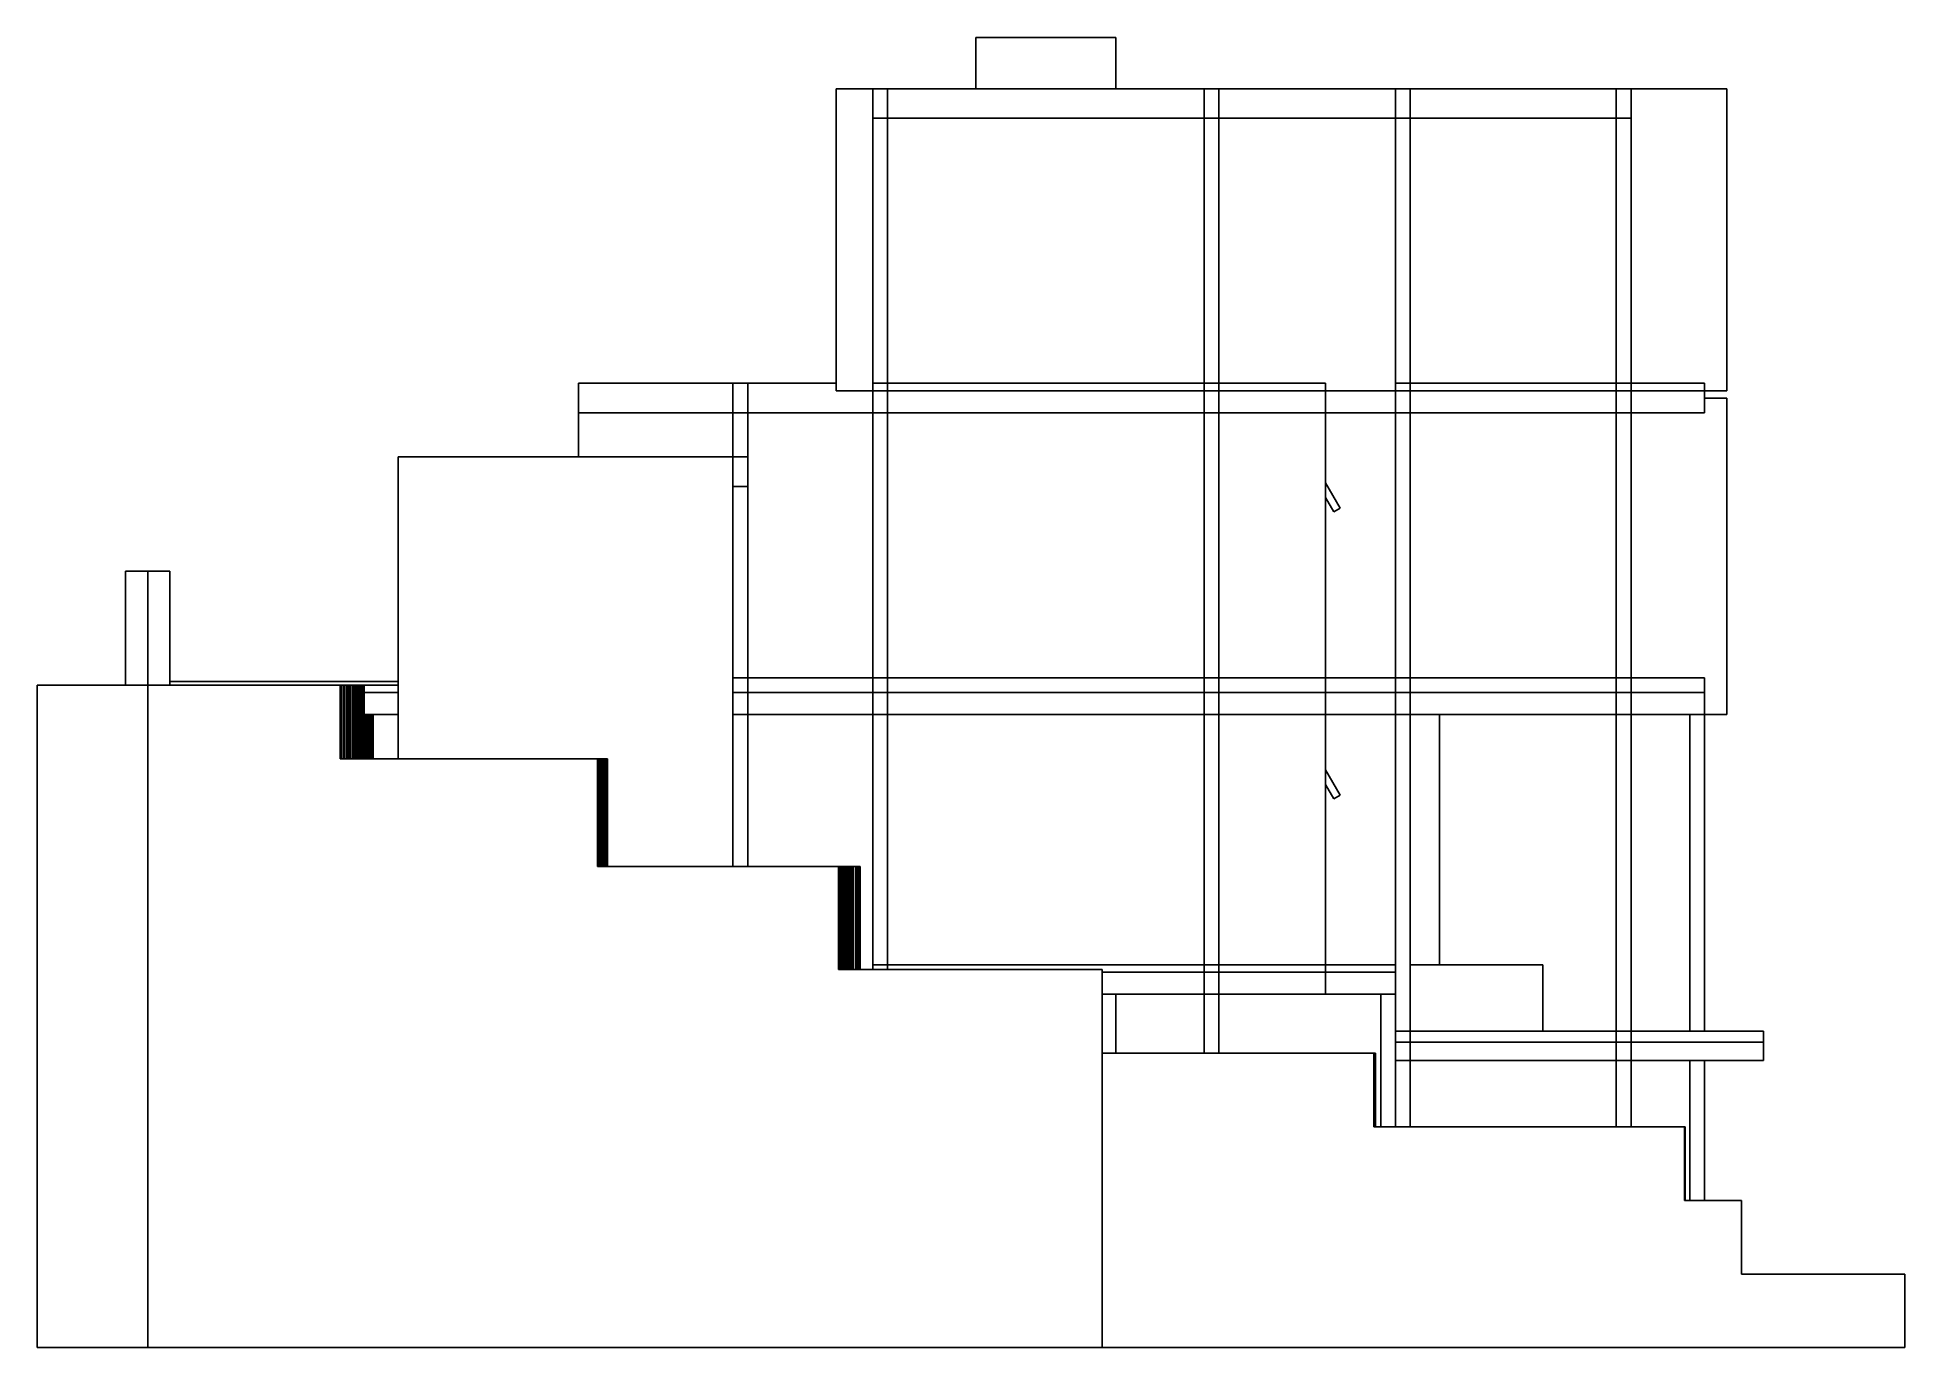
# Model space of a CAD drawing. Extents: x -13.4 to 11.9, y -8.6 to 9.2.
import ezdxf

# ---------------------------------------------------------------- set-up
doc = ezdxf.new("R2010")
doc.units = 0
doc.layers.get('0').update_dxf_attribs({"linetype": 'CONTINUOUS'})

msp = doc.modelspace()

# ---------------------------------------------------------------- linework, layer by layer
for p, q in [((-0.681, 8.488), (-0.681, 9.188)), ((1.219, 9.188), (-0.681, 9.188)), ((1.219, 8.488), (1.219, 9.188)), ((-2.081, 8.488), (-2.581, 8.488)), ((-2.581, 4.488), (-2.581, 8.488)), ((-2.081, 8.488), (-2.081, 8.088)), ((-1.881, 8.488), (-2.081, 8.488)), ((-0.681, 8.488), (-1.881, 8.488)), ((-1.881, 8.088), (-1.881, 8.488)), ((1.219, 8.488), (-0.681, 8.488)), ((2.419, 8.488), (1.219, 8.488)), ((2.619, 8.488), (2.419, 8.488)), ((2.419, 8.088), (2.419, 8.488)), ((2.619, 8.088), (2.619, 8.488)), ((5.019, 8.488), (2.619, 8.488)), ((5.219, 8.488), (5.019, 8.488)), ((5.019, 8.088), (5.019, 8.488)), ((8.019, 8.488), (5.219, 8.488)), ((5.219, 8.088), (5.219, 8.488)), ((8.219, 8.488), (8.019, 8.488)), ((8.019, 8.088), (8.019, 8.488)), ((8.219, 8.488), (8.219, 8.088)), ((8.219, 8.488), (9.519, 8.488)), ((9.519, 4.388), (9.519, 8.488)), ((-1.881, 8.088), (-2.081, 8.088)), ((-2.081, 4.488), (-2.081, 8.088)), ((2.419, 8.088), (-1.881, 8.088)), ((-1.881, 4.488), (-1.881, 8.088)), ((2.619, 8.088), (2.419, 8.088)), ((2.419, 4.488), (2.419, 8.088)), ((5.019, 8.088), (2.619, 8.088)), ((2.619, 4.488), (2.619, 8.088)), ((5.219, 8.088), (5.019, 8.088)), ((5.019, 4.488), (5.019, 8.088)), ((8.019, 8.088), (5.219, 8.088)), ((5.219, 4.488), (5.219, 8.088)), ((8.219, 8.088), (8.019, 8.088)), ((8.019, 4.488), (8.019, 8.088)), ((8.219, 4.488), (8.219, 8.088)), ((-6.081, 4.488), (-6.081, 4.088)), ((-6.081, 4.488), (-3.981, 4.488)), ((-3.981, 4.488), (-3.981, 4.088)), ((-3.781, 4.488), (-3.981, 4.488)), ((-2.581, 4.488), (-3.781, 4.488)), ((-3.781, 4.088), (-3.781, 4.488)), ((-2.581, 4.488), (-2.581, 4.388)), ((-2.081, 4.388), (-2.581, 4.388)), ((-2.081, 4.488), (-2.081, 4.388)), ((-2.081, 4.488), (-1.881, 4.488)), ((-2.081, 4.388), (-2.081, 4.088)), ((-1.881, 4.388), (-2.081, 4.388)), ((-1.881, 4.488), (2.419, 4.488)), ((-1.881, 4.388), (-1.881, 4.488)), ((2.419, 4.388), (-1.881, 4.388)), ((-1.881, 4.088), (-1.881, 4.388)), ((2.419, 4.488), (2.619, 4.488)), ((2.419, 4.388), (2.419, 4.488)), ((2.619, 4.388), (2.419, 4.388)), ((2.419, 4.088), (2.419, 4.388)), ((2.619, 4.488), (4.069, 4.488)), ((2.619, 4.388), (2.619, 4.488)), ((4.069, 4.388), (2.619, 4.388)), ((2.619, 4.088), (2.619, 4.388)), ((4.069, 4.488), (4.069, 4.388)), ((4.069, 4.388), (4.069, 4.088)), ((5.019, 4.388), (4.069, 4.388)), ((5.019, 4.488), (5.019, 4.388)), ((5.219, 4.488), (5.019, 4.488)), ((5.019, 4.388), (5.019, 4.088)), ((5.219, 4.388), (5.019, 4.388)), ((8.019, 4.488), (5.219, 4.488)), ((5.219, 4.388), (5.219, 4.488)), ((8.019, 4.388), (5.219, 4.388)), ((5.219, 4.088), (5.219, 4.388)), ((8.219, 4.488), (8.019, 4.488)), ((8.019, 4.388), (8.019, 4.488)), ((8.219, 4.388), (8.019, 4.388)), ((8.019, 4.088), (8.019, 4.388)), ((9.219, 4.488), (8.219, 4.488)), ((8.219, 4.388), (8.219, 4.488)), ((9.219, 4.388), (8.219, 4.388)), ((8.219, 4.088), (8.219, 4.388)), ((9.219, 4.488), (9.219, 4.388)), ((9.219, 4.288), (9.219, 4.388)), ((9.219, 4.388), (9.519, 4.388)), ((-3.981, 4.088), (-6.081, 4.088)), ((-6.081, 4.088), (-6.081, 3.488)), ((-3.981, 4.088), (-3.781, 4.088)), ((-3.981, 4.088), (-3.981, 3.488)), ((-3.781, 4.088), (-2.081, 4.088)), ((-3.781, 3.488), (-3.781, 4.088)), ((-2.081, 0.488), (-2.081, 4.088)), ((-2.081, 4.088), (-1.881, 4.088)), ((-1.881, 4.088), (2.419, 4.088)), ((-1.881, 0.488), (-1.881, 4.088)), ((2.419, 4.088), (2.619, 4.088)), ((2.419, 0.488), (2.419, 4.088)), ((2.619, 4.088), (4.069, 4.088)), ((2.619, 0.488), (2.619, 4.088)), ((4.069, 4.088), (5.019, 4.088)), ((4.069, 4.088), (4.069, 3.138)), ((5.219, 4.088), (5.019, 4.088)), ((5.019, 0.488), (5.019, 4.088)), ((8.019, 4.088), (5.219, 4.088)), ((5.219, 0.488), (5.219, 4.088)), ((8.219, 4.088), (8.019, 4.088)), ((8.019, 0.488), (8.019, 4.088)), ((9.219, 4.088), (8.219, 4.088)), ((8.219, 0.488), (8.219, 4.088)), ((9.219, 4.288), (9.519, 4.288)), ((9.219, 4.288), (9.219, 4.088)), ((9.519, 4.288), (9.519, -0.012)), ((-8.531, 3.488), (-6.081, 3.488)), ((-8.531, 0.438), (-8.531, 3.488)), ((-6.081, 3.488), (-3.981, 3.488)), ((-3.981, 3.488), (-3.781, 3.488)), ((-3.981, 3.088), (-3.981, 3.488)), ((-3.781, 3.488), (-3.781, 3.088)), ((-3.981, 3.088), (-3.781, 3.088)), ((-3.981, 0.488), (-3.981, 3.088)), ((-3.781, 0.488), (-3.781, 3.088)), ((4.069, 2.938), (4.069, 3.138)), ((4.069, 3.138), (4.269, 2.792)), ((4.069, 2.938), (4.183, 2.742)), ((4.069, 2.938), (4.069, 0.488)), ((4.269, 2.792), (4.183, 2.742)), ((-12.231, 1.938), (-11.931, 1.938)), ((-12.231, 1.938), (-12.231, 0.388)), ((-11.931, 1.938), (-11.931, 0.388)), ((-11.931, 1.938), (-11.631, 1.938)), ((-11.631, 0.438), (-11.631, 1.938)), ((-12.231, 0.388), (-13.431, 0.388)), ((-13.431, 0.388), (-13.431, -8.612)), ((-11.931, 0.388), (-12.231, 0.388)), ((-11.931, 0.388), (-11.931, -8.612)), ((-11.631, 0.388), (-11.931, 0.388)), ((-8.531, 0.438), (-11.631, 0.438)), ((-11.631, 0.438), (-11.631, 0.388)), ((-9.316, 0.388), (-11.631, 0.388)), ((-9.316, -0.612), (-9.316, 0.388)), ((-9.316, 0.388), (-9.304, 0.388)), ((-9.304, 0.388), (-9.278, 0.388)), ((-9.304, -0.612), (-9.304, 0.388)), ((-9.278, -0.612), (-9.278, 0.388)), ((-9.278, 0.388), (-9.253, 0.388)), ((-9.253, -0.612), (-9.253, 0.388)), ((-9.253, 0.388), (-9.228, 0.388)), ((-9.228, -0.612), (-9.228, 0.388)), ((-9.228, 0.388), (-9.203, 0.388)), ((-9.203, -0.612), (-9.203, 0.388)), ((-9.203, 0.388), (-9.179, 0.388)), ((-9.179, 0.388), (-9.155, 0.388)), ((-9.179, -0.612), (-9.179, 0.388)), ((-9.155, -0.612), (-9.155, 0.388)), ((-9.155, 0.388), (-9.132, 0.388)), ((-9.132, -0.612), (-9.132, 0.388)), ((-9.132, 0.388), (-9.111, 0.388)), ((-9.111, -0.612), (-9.111, 0.388)), ((-9.111, 0.388), (-9.092, 0.388)), ((-9.092, 0.388), (-9.076, 0.388)), ((-9.092, -0.612), (-9.092, 0.388)), ((-9.076, -0.612), (-9.076, 0.388)), ((-9.076, 0.388), (-9.065, 0.388)), ((-9.065, -0.612), (-9.065, 0.388)), ((-9.065, 0.388), (-9.058, 0.388)), ((-9.058, 0.388), (-9.056, 0.388)), ((-9.058, -0.612), (-9.058, 0.388)), ((-9.056, 0.388), (-9.042, 0.388)), ((-9.056, -0.612), (-9.056, 0.388)), ((-9.042, 0.388), (-9.031, 0.388)), ((-9.042, -0.612), (-9.042, 0.388)), ((-9.031, 0.388), (-9.022, 0.388)), ((-9.031, -0.612), (-9.031, 0.388)), ((-9.022, 0.388), (-9.015, 0.388)), ((-9.022, -0.612), (-9.022, 0.388)), ((-9.015, 0.388), (-9.008, 0.388)), ((-9.015, -0.612), (-9.015, 0.388)), ((-9.008, 0.388), (-9.001, 0.388)), ((-9.008, -0.612), (-9.008, 0.388)), ((-9.001, 0.388), (-8.992, 0.388)), ((-9.001, -0.612), (-9.001, 0.388)), ((-8.992, 0.388), (-8.989, 0.388)), ((-8.992, -0.612), (-8.992, 0.388)), ((-8.989, 0.388), (-8.989, 0.288)), ((-8.531, 0.388), (-8.989, 0.388)), ((-8.989, 0.288), (-8.982, 0.288)), ((-8.531, 0.288), (-8.982, 0.288)), ((-8.531, 0.438), (-8.531, 0.388)), ((-8.531, 0.388), (-8.531, 0.288)), ((-8.531, 0.288), (-8.531, -0.012)), ((-3.981, 0.488), (-3.781, 0.488)), ((-3.981, 0.288), (-3.981, 0.488)), ((-3.781, 0.288), (-3.981, 0.288)), ((-3.981, -0.012), (-3.981, 0.288)), ((-3.781, 0.488), (-2.081, 0.488)), ((-3.781, 0.288), (-3.781, 0.488)), ((-2.081, 0.288), (-3.781, 0.288)), ((-3.781, -0.012), (-3.781, 0.288)), ((-2.081, 0.488), (-2.081, 0.288)), ((-2.081, 0.488), (-1.881, 0.488)), ((-2.081, 0.288), (-2.081, -0.012)), ((-2.081, 0.288), (-1.881, 0.288)), ((-1.881, 0.488), (2.419, 0.488)), ((-1.881, 0.288), (-1.881, 0.488)), ((-1.881, 0.288), (2.419, 0.288)), ((-1.881, -0.012), (-1.881, 0.288)), ((2.419, 0.488), (2.619, 0.488)), ((2.419, 0.288), (2.419, 0.488)), ((2.419, 0.288), (2.619, 0.288)), ((2.419, -0.012), (2.419, 0.288)), ((2.619, 0.488), (4.069, 0.488)), ((2.619, 0.288), (2.619, 0.488)), ((2.619, 0.288), (4.069, 0.288)), ((2.619, -0.012), (2.619, 0.288)), ((4.069, 0.488), (5.019, 0.488)), ((4.069, 0.488), (4.069, 0.288)), ((4.069, 0.288), (5.019, 0.288)), ((4.069, 0.288), (4.069, -0.012)), ((5.019, 0.488), (5.019, 0.288)), ((5.019, 0.488), (5.219, 0.488)), ((5.019, 0.288), (5.019, -0.012)), ((5.219, 0.288), (5.019, 0.288)), ((5.219, 0.488), (8.019, 0.488)), ((5.219, 0.288), (5.219, 0.488)), ((8.019, 0.288), (5.219, 0.288)), ((5.219, -0.012), (5.219, 0.288)), ((8.019, 0.488), (8.219, 0.488)), ((8.019, 0.288), (8.019, 0.488)), ((8.219, 0.288), (8.019, 0.288)), ((8.019, -0.012), (8.019, 0.288)), ((8.219, 0.488), (9.219, 0.488)), ((8.219, 0.288), (8.219, 0.488)), ((9.219, 0.288), (8.219, 0.288)), ((8.219, -0.012), (8.219, 0.288)), ((9.219, 0.488), (9.219, 0.288)), ((9.219, 0.288), (9.219, -0.012)), ((-8.98, -0.012), (-8.982, -0.012)), ((-8.98, -0.612), (-8.98, -0.012)), ((-8.966, -0.012), (-8.98, -0.012)), ((-8.966, -0.612), (-8.966, -0.012)), ((-8.95, -0.012), (-8.966, -0.012)), ((-8.95, -0.612), (-8.95, -0.012)), ((-8.933, -0.012), (-8.95, -0.012)), ((-8.933, -0.612), (-8.933, -0.012)), ((-8.917, -0.012), (-8.933, -0.012)), ((-8.917, -0.612), (-8.917, -0.012)), ((-8.902, -0.012), (-8.917, -0.012)), ((-8.902, -0.612), (-8.902, -0.012)), ((-8.888, -0.012), (-8.902, -0.012)), ((-8.888, -0.612), (-8.888, -0.012)), ((-8.878, -0.012), (-8.888, -0.012)), ((-8.878, -0.612), (-8.878, -0.012)), ((-8.871, -0.012), (-8.878, -0.012)), ((-8.871, -0.612), (-8.871, -0.012)), ((-8.868, -0.012), (-8.871, -0.012)), ((-8.868, -0.012), (-8.531, -0.012)), ((-8.868, -0.612), (-8.868, -0.012)), ((-8.531, -0.012), (-8.531, -0.612)), ((-3.981, -0.012), (-3.781, -0.012)), ((-3.981, -2.074), (-3.981, -0.012)), ((-3.781, -0.012), (-2.081, -0.012)), ((-3.781, -2.074), (-3.781, -0.012)), ((-2.081, -3.412), (-2.081, -0.012)), ((-2.081, -0.012), (-1.881, -0.012)), ((-1.881, -3.412), (-1.881, -0.012)), ((-1.881, -0.012), (2.419, -0.012)), ((2.419, -0.012), (2.619, -0.012)), ((2.419, -3.412), (2.419, -0.012)), ((2.619, -0.012), (4.069, -0.012)), ((2.619, -3.412), (2.619, -0.012)), ((4.069, -0.012), (5.019, -0.012)), ((4.069, -0.012), (4.069, -0.762)), ((5.219, -0.012), (5.019, -0.012)), ((5.019, -3.412), (5.019, -0.012)), ((5.619, -0.012), (5.219, -0.012)), ((5.219, -3.412), (5.219, -0.012)), ((5.619, -0.012), (8.019, -0.012)), ((5.619, -0.012), (5.619, -3.412)), ((8.219, -0.012), (8.019, -0.012)), ((8.019, -4.312), (8.019, -0.012)), ((8.219, -0.012), (9.019, -0.012)), ((8.219, -4.312), (8.219, -0.012)), ((9.019, -4.312), (9.019, -0.012)), ((9.219, -0.012), (9.019, -0.012)), ((9.219, -4.312), (9.219, -0.012)), ((9.219, -0.012), (9.519, -0.012)), ((-9.304, -0.612), (-9.316, -0.612)), ((-9.278, -0.612), (-9.304, -0.612)), ((-9.253, -0.612), (-9.278, -0.612)), ((-9.228, -0.612), (-9.253, -0.612)), ((-9.203, -0.612), (-9.228, -0.612)), ((-9.179, -0.612), (-9.203, -0.612)), ((-9.155, -0.612), (-9.179, -0.612)), ((-9.132, -0.612), (-9.155, -0.612)), ((-9.111, -0.612), (-9.132, -0.612)), ((-9.092, -0.612), (-9.111, -0.612)), ((-9.076, -0.612), (-9.092, -0.612)), ((-9.065, -0.612), (-9.076, -0.612)), ((-9.058, -0.612), (-9.065, -0.612)), ((-9.056, -0.612), (-9.058, -0.612)), ((-9.042, -0.612), (-9.056, -0.612)), ((-9.031, -0.612), (-9.042, -0.612)), ((-9.022, -0.612), (-9.031, -0.612)), ((-9.015, -0.612), (-9.022, -0.612)), ((-9.008, -0.612), (-9.015, -0.612)), ((-9.001, -0.612), (-9.008, -0.612)), ((-8.992, -0.612), (-9.001, -0.612)), ((-8.98, -0.612), (-8.992, -0.612)), ((-8.966, -0.612), (-8.98, -0.612)), ((-8.95, -0.612), (-8.966, -0.612)), ((-8.933, -0.612), (-8.95, -0.612)), ((-8.917, -0.612), (-8.933, -0.612)), ((-8.902, -0.612), (-8.917, -0.612)), ((-8.888, -0.612), (-8.902, -0.612)), ((-8.878, -0.612), (-8.888, -0.612)), ((-8.871, -0.612), (-8.878, -0.612)), ((-8.868, -0.612), (-8.871, -0.612)), ((-8.531, -0.612), (-8.868, -0.612)), ((-5.822, -0.612), (-8.531, -0.612)), ((-5.822, -2.074), (-5.822, -0.612)), ((-5.822, -0.612), (-5.817, -0.612)), ((-5.817, -0.612), (-5.8, -0.612)), ((-5.817, -2.074), (-5.817, -0.612)), ((-5.8, -0.612), (-5.783, -0.612)), ((-5.8, -2.074), (-5.8, -0.612)), ((-5.783, -0.612), (-5.766, -0.612)), ((-5.783, -2.074), (-5.783, -0.612)), ((-5.766, -0.612), (-5.751, -0.612)), ((-5.766, -2.074), (-5.766, -0.612)), ((-5.751, -0.612), (-5.736, -0.612)), ((-5.751, -2.074), (-5.751, -0.612)), ((-5.736, -0.612), (-5.723, -0.612)), ((-5.736, -2.074), (-5.736, -0.612)), ((-5.723, -0.612), (-5.711, -0.612)), ((-5.723, -2.074), (-5.723, -0.612)), ((-5.711, -0.612), (-5.701, -0.612)), ((-5.711, -2.074), (-5.711, -0.612)), ((-5.701, -0.612), (-5.692, -0.612)), ((-5.701, -2.074), (-5.701, -0.612)), ((-5.692, -0.612), (-5.685, -0.612)), ((-5.692, -2.074), (-5.692, -0.612)), ((-5.685, -0.612), (-5.684, -0.612)), ((-5.685, -2.074), (-5.685, -0.612)), ((4.069, -0.962), (4.069, -0.762)), ((4.069, -0.762), (4.269, -1.108)), ((4.069, -0.962), (4.183, -1.158)), ((4.069, -0.962), (4.069, -3.412)), ((4.269, -1.108), (4.183, -1.158)), ((-5.817, -2.074), (-5.822, -2.074)), ((-5.8, -2.074), (-5.817, -2.074)), ((-5.783, -2.074), (-5.8, -2.074)), ((-5.766, -2.074), (-5.783, -2.074)), ((-5.751, -2.074), (-5.766, -2.074)), ((-5.736, -2.074), (-5.751, -2.074)), ((-5.723, -2.074), (-5.736, -2.074)), ((-5.711, -2.074), (-5.723, -2.074)), ((-5.701, -2.074), (-5.711, -2.074)), ((-5.692, -2.074), (-5.701, -2.074)), ((-5.685, -2.074), (-5.692, -2.074)), ((-5.684, -2.074), (-5.685, -2.074)), ((-3.981, -2.074), (-5.684, -2.074)), ((-3.781, -2.074), (-3.981, -2.074)), ((-3.781, -2.074), (-2.546, -2.074)), ((-2.546, -3.476), (-2.546, -2.074)), ((-2.546, -2.074), (-2.527, -2.074)), ((-2.527, -2.074), (-2.507, -2.074)), ((-2.527, -3.476), (-2.527, -2.074)), ((-2.507, -3.476), (-2.507, -2.074)), ((-2.507, -2.074), (-2.488, -2.074)), ((-2.488, -2.074), (-2.47, -2.074)), ((-2.488, -3.476), (-2.488, -2.074)), ((-2.47, -3.476), (-2.47, -2.074)), ((-2.47, -2.074), (-2.454, -2.074)), ((-2.454, -2.074), (-2.44, -2.074)), ((-2.454, -3.476), (-2.454, -2.074)), ((-2.44, -2.074), (-2.429, -2.074)), ((-2.44, -3.476), (-2.44, -2.074)), ((-2.429, -3.476), (-2.429, -2.074)), ((-2.429, -2.074), (-2.42, -2.074)), ((-2.42, -2.074), (-2.414, -2.074)), ((-2.42, -3.476), (-2.42, -2.074)), ((-2.414, -2.074), (-2.411, -2.074)), ((-2.414, -3.476), (-2.414, -2.074)), ((-2.411, -2.074), (-2.41, -2.074)), ((-2.411, -3.476), (-2.411, -2.074)), ((-2.41, -2.074), (-2.407, -2.074)), ((-2.41, -3.476), (-2.41, -2.074)), ((-2.407, -2.074), (-2.4, -2.074)), ((-2.407, -3.476), (-2.407, -2.074)), ((-2.4, -3.476), (-2.4, -2.074)), ((-2.4, -2.074), (-2.391, -2.074)), ((-2.391, -2.074), (-2.379, -2.074)), ((-2.391, -3.476), (-2.391, -2.074)), ((-2.379, -2.074), (-2.364, -2.074)), ((-2.379, -3.476), (-2.379, -2.074)), ((-2.364, -3.476), (-2.364, -2.074)), ((-2.364, -2.074), (-2.349, -2.074)), ((-2.349, -3.476), (-2.349, -2.074)), ((-2.349, -2.074), (-2.317, -2.074)), ((-2.317, -3.476), (-2.317, -2.074)), ((-2.317, -2.074), (-2.301, -2.074)), ((-2.301, -3.476), (-2.301, -2.074)), ((-2.301, -2.074), (-2.286, -2.074)), ((-2.286, -3.476), (-2.286, -2.074)), ((-2.286, -2.074), (-2.274, -2.074)), ((-2.274, -3.476), (-2.274, -2.074)), ((-2.274, -2.074), (-2.264, -2.074)), ((-2.264, -3.476), (-2.264, -2.074)), ((-2.264, -2.074), (-2.257, -2.074)), ((-2.257, -3.476), (-2.257, -2.074)), ((-2.253, -2.074), (-2.257, -2.074)), ((-2.253, -3.476), (-2.253, -2.074)), ((-2.527, -3.476), (-2.546, -3.476)), ((-2.507, -3.476), (-2.527, -3.476)), ((-2.488, -3.476), (-2.507, -3.476)), ((-2.47, -3.476), (-2.488, -3.476)), ((-2.454, -3.476), (-2.47, -3.476)), ((-2.44, -3.476), (-2.454, -3.476)), ((-2.429, -3.476), (-2.44, -3.476)), ((-2.42, -3.476), (-2.429, -3.476)), ((-2.414, -3.476), (-2.42, -3.476)), ((-2.411, -3.476), (-2.414, -3.476)), ((-2.41, -3.476), (-2.411, -3.476)), ((-2.407, -3.476), (-2.41, -3.476)), ((-2.4, -3.476), (-2.407, -3.476)), ((-2.391, -3.476), (-2.4, -3.476)), ((-2.379, -3.476), (-2.391, -3.476)), ((-2.364, -3.476), (-2.379, -3.476)), ((-2.349, -3.476), (-2.364, -3.476)), ((-2.317, -3.476), (-2.349, -3.476)), ((-2.301, -3.476), (-2.317, -3.476)), ((-2.286, -3.476), (-2.301, -3.476)), ((-2.274, -3.476), (-2.286, -3.476)), ((-2.264, -3.476), (-2.274, -3.476)), ((-2.257, -3.476), (-2.264, -3.476)), ((-2.253, -3.476), (-2.257, -3.476)), ((-2.081, -3.476), (-2.253, -3.476)), ((-2.081, -3.412), (-2.081, -3.476)), ((-2.081, -3.412), (-1.881, -3.412)), ((-1.881, -3.476), (-2.081, -3.476)), ((-1.881, -3.476), (-1.881, -3.412)), ((-1.881, -3.412), (2.419, -3.412)), ((-1.881, -3.476), (1.037, -3.476)), ((1.037, -3.512), (1.037, -3.476)), ((1.037, -3.512), (2.419, -3.512)), ((1.037, -3.812), (1.037, -3.512)), ((2.419, -3.512), (2.419, -3.412)), ((2.419, -3.412), (2.619, -3.412)), ((2.419, -3.812), (2.419, -3.512)), ((2.419, -3.512), (2.619, -3.512)), ((2.619, -3.412), (4.069, -3.412)), ((2.619, -3.512), (2.619, -3.412)), ((2.619, -3.812), (2.619, -3.512)), ((2.619, -3.512), (4.069, -3.512)), ((4.069, -3.412), (5.019, -3.412)), ((4.069, -3.412), (4.069, -3.512)), ((5.019, -3.512), (4.069, -3.512)), ((4.069, -3.812), (4.069, -3.512)), ((5.019, -3.512), (5.019, -3.412)), ((5.019, -3.812), (5.019, -3.512)), ((5.219, -3.412), (5.619, -3.412)), ((5.219, -3.412), (5.219, -4.312)), ((5.619, -3.412), (7.019, -3.412)), ((7.019, -4.312), (7.019, -3.412)), ((1.037, -3.812), (1.219, -3.812)), ((1.037, -4.612), (1.037, -3.812)), ((1.219, -4.612), (1.219, -3.812)), ((1.219, -3.812), (2.419, -3.812)), ((2.419, -4.612), (2.419, -3.812)), ((2.419, -3.812), (2.619, -3.812)), ((2.619, -4.612), (2.619, -3.812)), ((2.619, -3.812), (4.069, -3.812)), ((4.069, -3.812), (4.819, -3.812)), ((4.819, -5.612), (4.819, -3.812)), ((4.819, -3.812), (5.019, -3.812)), ((5.019, -4.312), (5.019, -3.812)), ((5.019, -4.462), (5.019, -4.312)), ((5.219, -4.312), (5.019, -4.312)), ((5.219, -4.462), (5.219, -4.312)), ((7.019, -4.312), (5.219, -4.312)), ((8.019, -4.312), (7.019, -4.312)), ((8.219, -4.312), (8.019, -4.312)), ((8.019, -4.462), (8.019, -4.312)), ((9.019, -4.312), (8.219, -4.312)), ((8.219, -4.462), (8.219, -4.312)), ((9.219, -4.312), (9.019, -4.312)), ((9.219, -4.312), (10.019, -4.312)), ((10.019, -4.462), (10.019, -4.312)), ((5.019, -4.462), (5.019, -4.712)), ((5.019, -4.462), (5.219, -4.462)), ((5.219, -4.712), (5.219, -4.462)), ((5.219, -4.462), (8.019, -4.462)), ((8.019, -4.712), (8.019, -4.462)), ((8.019, -4.462), (8.219, -4.462)), ((8.219, -4.462), (10.019, -4.462)), ((8.219, -4.712), (8.219, -4.462)), ((10.019, -4.712), (10.019, -4.462)), ((1.037, -8.612), (1.037, -4.612)), ((1.219, -4.612), (1.037, -4.612)), ((1.219, -4.612), (2.419, -4.612)), ((2.619, -4.612), (2.419, -4.612)), ((2.619, -4.612), (4.725, -4.612)), ((4.725, -5.612), (4.725, -4.612)), ((4.725, -4.612), (4.735, -4.612)), ((4.735, -5.612), (4.735, -4.612)), ((4.735, -4.612), (4.743, -4.612)), ((4.743, -5.612), (4.743, -4.612)), ((4.743, -4.612), (4.748, -4.612)), ((4.748, -4.612), (4.748, -4.612)), ((4.748, -5.612), (4.748, -4.612)), ((4.748, -5.612), (4.748, -4.612)), ((5.019, -5.612), (5.019, -4.712)), ((5.019, -4.712), (5.219, -4.712)), ((5.219, -4.712), (8.019, -4.712)), ((5.219, -5.612), (5.219, -4.712)), ((8.019, -5.612), (8.019, -4.712)), ((8.019, -4.712), (8.219, -4.712)), ((8.219, -4.712), (9.019, -4.712)), ((8.219, -5.612), (8.219, -4.712)), ((9.019, -6.612), (9.019, -4.712)), ((9.019, -4.712), (9.219, -4.712)), ((9.219, -6.612), (9.219, -4.712)), ((9.219, -4.712), (10.019, -4.712)), ((4.735, -5.612), (4.725, -5.612)), ((4.743, -5.612), (4.735, -5.612)), ((4.748, -5.612), (4.743, -5.612)), ((4.819, -5.612), (4.748, -5.612)), ((4.748, -5.612), (4.748, -5.612)), ((5.019, -5.612), (4.819, -5.612)), ((5.219, -5.612), (5.019, -5.612)), ((5.219, -5.612), (8.019, -5.612)), ((8.219, -5.612), (8.019, -5.612)), ((8.219, -5.612), (8.944, -5.612)), ((8.944, -6.612), (8.944, -5.612)), ((8.944, -5.612), (8.949, -5.612)), ((8.949, -6.612), (8.949, -5.612)), ((8.949, -5.612), (8.954, -5.612)), ((8.954, -6.612), (8.954, -5.612)), ((8.957, -5.612), (8.954, -5.612)), ((8.957, -6.612), (8.957, -5.612)), ((8.949, -6.612), (8.944, -6.612)), ((8.954, -6.612), (8.949, -6.612)), ((8.957, -6.612), (8.954, -6.612)), ((9.019, -6.612), (8.957, -6.612)), ((9.219, -6.612), (9.019, -6.612)), ((9.219, -6.612), (9.719, -6.612)), ((9.719, -6.612), (9.719, -7.612)), ((9.719, -7.612), (11.937, -7.612)), ((11.937, -8.612), (11.937, -7.612)), ((-11.931, -8.612), (-13.431, -8.612)), ((-11.931, -8.612), (1.037, -8.612)), ((-9.304, -8.612), (-9.278, -8.612)), ((-9.278, -8.612), (-9.253, -8.612)), ((-9.264, -8.612), (-9.261, -8.612)), ((-9.261, -8.612), (-9.245, -8.612)), ((-9.253, -8.612), (-9.228, -8.612)), ((-9.245, -8.612), (-9.216, -8.612)), ((-9.228, -8.612), (-9.203, -8.612)), ((-9.216, -8.612), (-9.18, -8.612)), ((-9.203, -8.612), (-9.179, -8.612)), ((-9.18, -8.612), (-9.142, -8.612)), ((-9.179, -8.612), (-9.155, -8.612)), ((-9.155, -8.612), (-9.132, -8.612)), ((-9.142, -8.612), (-9.108, -8.612)), ((-9.132, -8.612), (-9.111, -8.612)), ((-9.111, -8.612), (-9.092, -8.612)), ((-9.108, -8.612), (-9.08, -8.612)), ((-9.092, -8.612), (-9.076, -8.612)), ((-9.08, -8.612), (-9.058, -8.612)), ((-9.076, -8.612), (-9.065, -8.612)), ((-9.065, -8.612), (-9.058, -8.612)), ((-9.058, -8.612), (-9.056, -8.612)), ((-9.058, -8.612), (-9.042, -8.612)), ((-9.042, -8.612), (-9.031, -8.612)), ((-9.031, -8.612), (-9.022, -8.612)), ((-9.022, -8.612), (-9.015, -8.612)), ((-9.015, -8.612), (-9.008, -8.612)), ((-9.008, -8.612), (-9.001, -8.612)), ((-9.001, -8.612), (-8.992, -8.612)), ((-8.992, -8.612), (-8.98, -8.612)), ((-8.98, -8.612), (-8.966, -8.612)), ((-8.966, -8.612), (-8.95, -8.612)), ((-8.95, -8.612), (-8.933, -8.612)), ((-8.933, -8.612), (-8.917, -8.612)), ((-8.917, -8.612), (-8.902, -8.612)), ((-8.902, -8.612), (-8.888, -8.612)), ((-8.888, -8.612), (-8.878, -8.612)), ((-8.878, -8.612), (-8.871, -8.612)), ((-8.871, -8.612), (-8.868, -8.612)), ((-5.822, -8.612), (-5.817, -8.612)), ((-5.817, -8.612), (-5.8, -8.612)), ((-5.8, -8.612), (-5.783, -8.612)), ((-5.783, -8.612), (-5.766, -8.612)), ((-5.766, -8.612), (-5.751, -8.612)), ((-5.751, -8.612), (-5.736, -8.612)), ((-5.736, -8.612), (-5.723, -8.612)), ((-5.723, -8.612), (-5.711, -8.612)), ((-5.711, -8.612), (-5.701, -8.612)), ((-5.701, -8.612), (-5.692, -8.612)), ((-5.692, -8.612), (-5.685, -8.612)), ((-5.685, -8.612), (-5.68, -8.612)), ((-5.68, -8.612), (-5.677, -8.612)), ((-5.677, -8.612), (-5.675, -8.612)), ((-2.546, -8.612), (-2.527, -8.612)), ((-2.527, -8.612), (-2.507, -8.612)), ((-2.507, -8.612), (-2.488, -8.612)), ((-2.488, -8.612), (-2.47, -8.612)), ((-2.47, -8.612), (-2.454, -8.612)), ((-2.454, -8.612), (-2.44, -8.612)), ((-2.44, -8.612), (-2.429, -8.612)), ((-2.429, -8.612), (-2.42, -8.612)), ((-2.42, -8.612), (-2.414, -8.612)), ((-2.414, -8.612), (-2.411, -8.612)), ((-2.411, -8.612), (-2.41, -8.612)), ((-2.41, -8.612), (-2.407, -8.612)), ((-2.407, -8.612), (-2.4, -8.612)), ((-2.391, -8.612), (-2.379, -8.612)), ((-2.379, -8.612), (-2.364, -8.612)), ((-2.364, -8.612), (-2.349, -8.612)), ((-2.349, -8.612), (-2.333, -8.612)), ((-2.333, -8.612), (-2.317, -8.612)), ((-2.317, -8.612), (-2.301, -8.612)), ((-2.301, -8.612), (-2.286, -8.612)), ((-2.286, -8.612), (-2.274, -8.612)), ((-2.274, -8.612), (-2.264, -8.612)), ((-2.264, -8.612), (-2.257, -8.612)), ((-2.257, -8.612), (-2.253, -8.612)), ((1.037, -8.612), (11.937, -8.612)), ((4.725, -8.612), (4.735, -8.612)), ((4.743, -8.612), (4.748, -8.612)), ((4.748, -8.612), (4.748, -8.612)), ((8.937, -8.612), (8.939, -8.612)), ((8.939, -8.612), (8.943, -8.612)), ((8.943, -8.612), (8.949, -8.612)), ((8.949, -8.612), (8.954, -8.612)), ((8.954, -8.612), (8.957, -8.612))]:
    msp.add_line(p, q)

doc.saveas('drawing.dxf')
